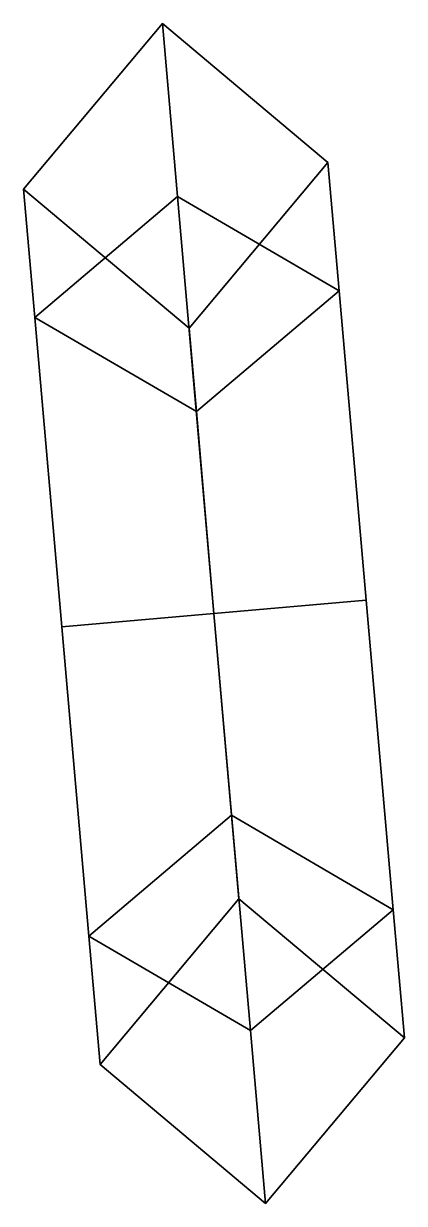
# Model space of a CAD drawing. Extents: x -2.9 to 2.9, y -8.4 to 10.6.
# Drawn here: x -2.789 to -2.59, y -8.436 to -7.818 of the extents above.
import ezdxf

# ---------------------------------------------------------------- set-up
doc = ezdxf.new("R2010")
doc.units = 0
doc.layers.add('RING-BUOY', color=1, linetype='CONTINUOUS')

msp = doc.modelspace()

# ---------------------------------------------------------------- linework, layer by layer
at = {"layer": 'RING-BUOY'}
for points in [[(-2.7088, -7.9086, 1.5108), (-2.78357, -7.97193, 1.56737), (-2.78944, -7.90482, 1.73), (-2.71671, -7.81815, 1.73)], [(-2.71671, -7.81815, 1.73), (-2.78944, -7.90482, 1.73), (-2.78357, -7.97193, 1.89263), (-2.7088, -7.9086, 1.9492)], [(-2.62417, -7.95798, 1.56737), (-2.7088, -7.9086, 1.5108), (-2.71671, -7.81815, 1.73), (-2.63005, -7.89088, 1.73)], [(-2.63005, -7.89088, 1.73), (-2.71671, -7.81815, 1.73), (-2.7088, -7.9086, 1.9492), (-2.62417, -7.95798, 1.89263)], [(-2.69894, -8.02131, 1.62393), (-2.62417, -7.95798, 1.56737), (-2.63005, -7.89088, 1.73), (-2.70277, -7.97754, 1.73)], [(-2.70277, -7.97754, 1.73), (-2.63005, -7.89088, 1.73), (-2.62417, -7.95798, 1.89263), (-2.69894, -8.02131, 1.83607)], [(-2.78357, -7.97193, 1.56737), (-2.69894, -8.02131, 1.62393), (-2.70277, -7.97754, 1.73), (-2.78944, -7.90482, 1.73)], [(-2.78944, -7.90482, 1.73), (-2.70277, -7.97754, 1.73), (-2.69894, -8.02131, 1.83607), (-2.78357, -7.97193, 1.89263)], [(-2.7088, -7.9086, 1.9492), (-2.78357, -7.97193, 1.89263), (-2.76939, -8.13394, 1.96), (-2.6897, -8.12697, 2.04)], [(-2.6897, -8.12697, 1.42), (-2.76939, -8.13394, 1.5), (-2.78357, -7.97193, 1.56737), (-2.7088, -7.9086, 1.5108)], [(-2.62417, -7.95798, 1.89263), (-2.7088, -7.9086, 1.9492), (-2.6897, -8.12697, 2.04), (-2.61, -8.12, 1.96)], [(-2.61, -8.12, 1.5), (-2.6897, -8.12697, 1.42), (-2.7088, -7.9086, 1.5108), (-2.62417, -7.95798, 1.56737)], [(-2.69894, -8.02131, 1.83607), (-2.62417, -7.95798, 1.89263), (-2.61, -8.12, 1.96), (-2.6897, -8.12697, 1.88)], [(-2.6897, -8.12697, 1.58), (-2.61, -8.12, 1.5), (-2.62417, -7.95798, 1.56737), (-2.69894, -8.02131, 1.62393)], [(-2.78357, -7.97193, 1.89263), (-2.69894, -8.02131, 1.83607), (-2.6897, -8.12697, 1.88), (-2.76939, -8.13394, 1.96)], [(-2.76939, -8.13394, 1.5), (-2.6897, -8.12697, 1.58), (-2.69894, -8.02131, 1.62393), (-2.78357, -7.97193, 1.56737)], [(-2.61, -8.12, 1.96), (-2.6897, -8.12697, 2.04), (-2.67059, -8.34534, 1.9492), (-2.59583, -8.28202, 1.89263)], [(-2.6897, -8.12697, 1.88), (-2.61, -8.12, 1.96), (-2.59583, -8.28202, 1.89263), (-2.68045, -8.23263, 1.83607)], [(-2.68045, -8.23263, 1.62393), (-2.59583, -8.28202, 1.56737), (-2.61, -8.12, 1.5), (-2.6897, -8.12697, 1.58)], [(-2.59583, -8.28202, 1.56737), (-2.67059, -8.34534, 1.5108), (-2.6897, -8.12697, 1.42), (-2.61, -8.12, 1.5)], [(-2.6897, -8.12697, 2.04), (-2.76939, -8.13394, 1.96), (-2.75522, -8.29596, 1.89263), (-2.67059, -8.34534, 1.9492)], [(-2.76939, -8.13394, 1.96), (-2.6897, -8.12697, 1.88), (-2.68045, -8.23263, 1.83607), (-2.75522, -8.29596, 1.89263)], [(-2.75522, -8.29596, 1.56737), (-2.68045, -8.23263, 1.62393), (-2.6897, -8.12697, 1.58), (-2.76939, -8.13394, 1.5)], [(-2.67059, -8.34534, 1.5108), (-2.75522, -8.29596, 1.56737), (-2.76939, -8.13394, 1.5), (-2.6897, -8.12697, 1.42)], [(-2.74935, -8.36307, 1.73), (-2.67662, -8.2764, 1.73), (-2.68045, -8.23263, 1.62393), (-2.75522, -8.29596, 1.56737)], [(-2.75522, -8.29596, 1.89263), (-2.68045, -8.23263, 1.83607), (-2.67662, -8.2764, 1.73), (-2.74935, -8.36307, 1.73)], [(-2.67662, -8.2764, 1.73), (-2.58995, -8.34912, 1.73), (-2.59583, -8.28202, 1.56737), (-2.68045, -8.23263, 1.62393)], [(-2.68045, -8.23263, 1.83607), (-2.59583, -8.28202, 1.89263), (-2.58995, -8.34912, 1.73), (-2.67662, -8.2764, 1.73)], [(-2.58995, -8.34912, 1.73), (-2.66268, -8.43579, 1.73), (-2.67059, -8.34534, 1.5108), (-2.59583, -8.28202, 1.56737)], [(-2.59583, -8.28202, 1.89263), (-2.67059, -8.34534, 1.9492), (-2.66268, -8.43579, 1.73), (-2.58995, -8.34912, 1.73)], [(-2.66268, -8.43579, 1.73), (-2.74935, -8.36307, 1.73), (-2.75522, -8.29596, 1.56737), (-2.67059, -8.34534, 1.5108)], [(-2.67059, -8.34534, 1.9492), (-2.75522, -8.29596, 1.89263), (-2.74935, -8.36307, 1.73), (-2.66268, -8.43579, 1.73)]]:
    msp.add_3dface(points, dxfattribs=at)

doc.saveas('drawing.dxf')
